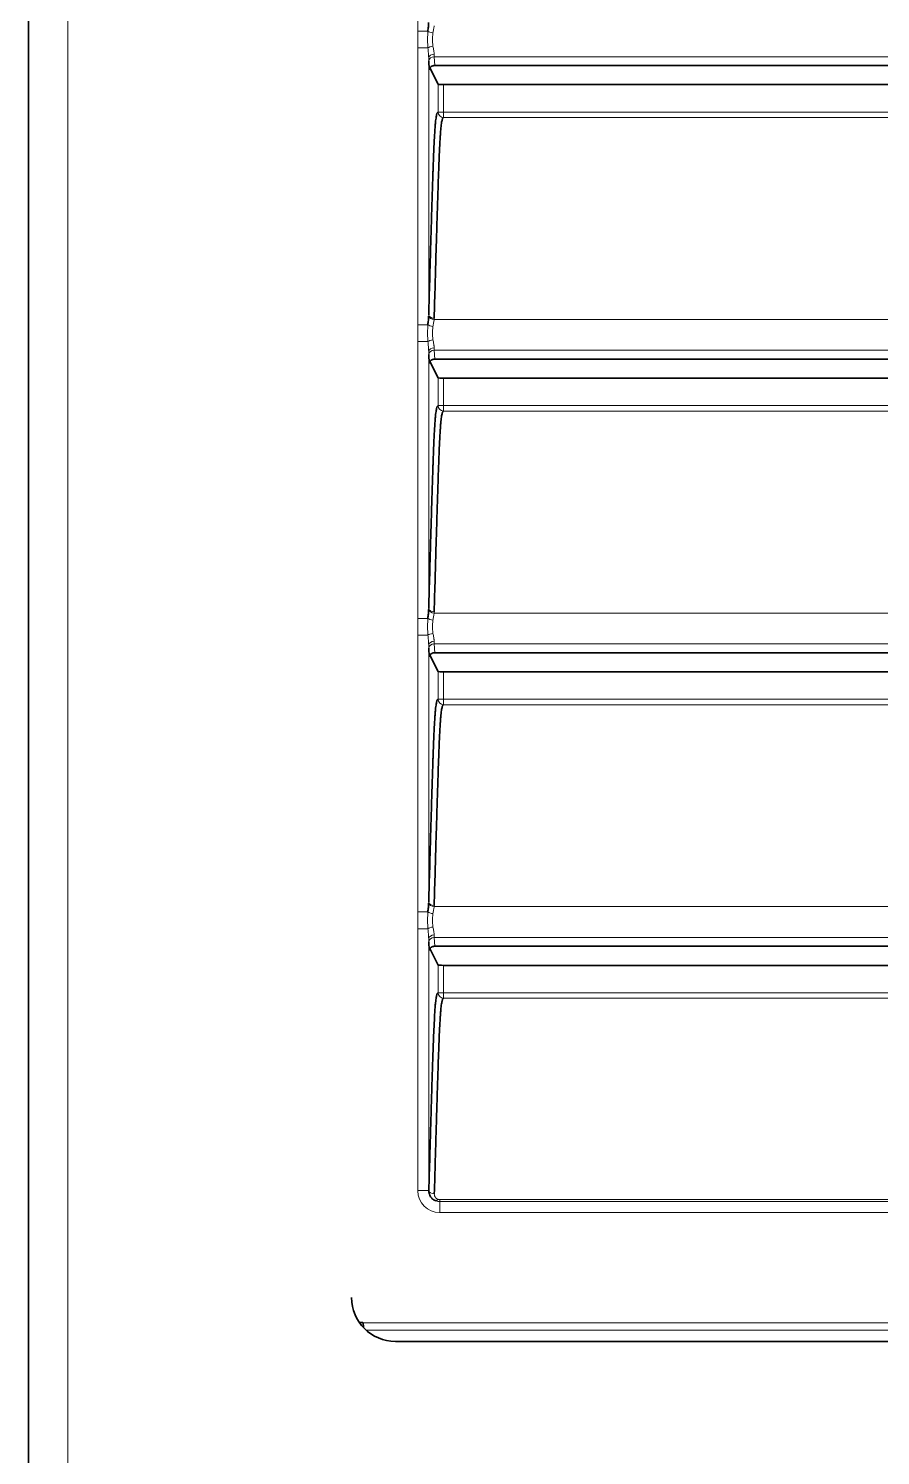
# Model space of a CAD drawing. Header units: inches. Extents: x -1096 to 3103, y -191 to 3207.
# Drawn here: x 2294 to 2332.8, y 1583.1 to 1648.2 of the extents above; entities that cross this region are included whole.
import ezdxf

# ---------------------------------------------------------------- set-up
doc = ezdxf.new("R2010")
doc.units = ezdxf.units.IN

msp = doc.modelspace()

# ---------------------------------------------------------------- linework, layer by layer
at = {"lineweight": 35}
for p, q in [((2293.964, 1218.345), (2293.964, 1879.841)), ((2312.246, 1646.319), (2312.228, 1646.72)), ((2369.916, 1646.51), (2312.496, 1646.51)), ((2312.652, 1645.657), (2312.276, 1646.403)), ((2369.511, 1645.641), (2312.901, 1645.641)), ((2312.246, 1632.919), (2312.228, 1633.32)), ((2312.652, 1632.257), (2312.276, 1633.003)), ((2369.916, 1633.11), (2312.496, 1633.11)), ((2369.511, 1632.241), (2312.901, 1632.241)), ((2312.246, 1619.519), (2312.228, 1619.92)), ((2312.652, 1618.857), (2312.276, 1619.603)), ((2369.916, 1619.71), (2312.496, 1619.71)), ((2369.511, 1618.841), (2312.901, 1618.841)), ((2312.246, 1606.119), (2312.228, 1606.52)), ((2312.652, 1605.457), (2312.276, 1606.203)), ((2369.916, 1606.31), (2312.496, 1606.31)), ((2369.511, 1605.441), (2312.901, 1605.441)), ((2309.215, 1589.132), (2309.23, 1589.117)), ((2310.706, 1588.275), (2432.706, 1588.275))]:
    msp.add_line(p, q, dxfattribs=at)
at = {"lineweight": 13}
for p, q in [((2295.764, 1879.841), (2295.764, 1216.341)), ((2311.723, 1648.079), (2311.723, 1660.713)), ((2311.723, 1648.079), (2312.186, 1648.079)), ((2311.723, 1647.313), (2312.186, 1647.313)), ((2311.723, 1634.679), (2311.723, 1647.313)), ((2312.223, 1646.864), (2312.223, 1635.131)), ((2312.478, 1646.915), (2312.496, 1646.51)), ((2369.934, 1646.915), (2312.478, 1646.915)), ((2312.652, 1644.389), (2312.652, 1645.657)), ((2312.901, 1645.641), (2312.901, 1644.389)), ((2312.652, 1644.389), (2312.901, 1644.389)), ((2312.901, 1644.139), (2312.901, 1644.389)), ((2312.901, 1644.389), (2369.511, 1644.389)), ((2369.511, 1644.139), (2312.901, 1644.139)), ((2312.47, 1634.923), (2369.942, 1634.923)), ((2311.723, 1634.679), (2312.186, 1634.679)), ((2311.723, 1633.913), (2312.186, 1633.913)), ((2311.723, 1621.279), (2311.723, 1633.913)), ((2312.223, 1633.464), (2312.223, 1621.731)), ((2312.478, 1633.515), (2312.496, 1633.11)), ((2369.934, 1633.515), (2312.478, 1633.515)), ((2312.652, 1630.989), (2312.652, 1632.257)), ((2312.901, 1632.241), (2312.901, 1630.989)), ((2312.652, 1630.989), (2312.901, 1630.989)), ((2312.901, 1630.989), (2369.511, 1630.989)), ((2312.901, 1630.739), (2312.901, 1630.989)), ((2369.511, 1630.739), (2312.901, 1630.739)), ((2311.723, 1621.279), (2312.186, 1621.279)), ((2312.47, 1621.523), (2369.942, 1621.523)), ((2311.723, 1620.513), (2312.186, 1620.513)), ((2311.723, 1607.879), (2311.723, 1620.513)), ((2312.223, 1620.064), (2312.223, 1608.331)), ((2312.478, 1620.115), (2312.496, 1619.71)), ((2369.934, 1620.115), (2312.478, 1620.115)), ((2312.652, 1617.589), (2312.652, 1618.857)), ((2312.901, 1618.841), (2312.901, 1617.589)), ((2312.652, 1617.589), (2312.901, 1617.589)), ((2312.901, 1617.589), (2369.511, 1617.589)), ((2312.901, 1617.339), (2312.901, 1617.589)), ((2369.511, 1617.339), (2312.901, 1617.339)), ((2312.47, 1608.123), (2369.942, 1608.123)), ((2311.723, 1607.879), (2312.186, 1607.879)), ((2311.723, 1607.113), (2312.186, 1607.113)), ((2311.723, 1595.157), (2311.723, 1607.113)), ((2312.223, 1606.664), (2312.223, 1595.157)), ((2312.478, 1606.715), (2312.496, 1606.31)), ((2369.934, 1606.715), (2312.478, 1606.715)), ((2312.652, 1604.189), (2312.652, 1605.457)), ((2312.901, 1605.441), (2312.901, 1604.189)), ((2312.652, 1604.189), (2312.901, 1604.189)), ((2312.901, 1603.939), (2312.901, 1604.189)), ((2312.901, 1604.189), (2369.511, 1604.189)), ((2369.511, 1603.939), (2312.901, 1603.939)), ((2311.723, 1595.157), (2312.223, 1595.157)), ((2312.223, 1595.157), (2312.229, 1595.164)), ((2312.723, 1594.75), (2369.69, 1594.75)), ((2312.723, 1594.657), (2312.723, 1594.75)), ((2369.69, 1594.657), (2312.723, 1594.657)), ((2312.723, 1594.158), (2312.723, 1594.657)), ((2369.69, 1594.158), (2312.723, 1594.158)), ((2309.23, 1589.117), (2434.183, 1589.117)), ((2434.044, 1588.788), (2309.368, 1588.788))]:
    msp.add_line(p, q, dxfattribs=at)
at = {"lineweight": 35}
msp.add_arc((2310.706, 1590.275), 2, 180, 270, dxfattribs=at)
at = {"lineweight": 13}
for centre, major_axis, ratio, start_param, end_param in [((2312.418, 1648.079), (-0.248, 0.033), 0.303681, 0.408018, 1.610641), ((2312.418, 1647.313), (-0.248, -0.033), 0.303681, 4.672545, 5.875168), ((2312.473, 1646.864), (-0.25, -0.008), 0.665625, 4.69165, 6.236404), ((2312.256, 1647.696), (0, 1.25), 0.034921, 2.299368, 2.466852), ((2312.478, 1646.72), (-0.25, -0.011), 0.780579, 4.678329, 6.227322), ((2312.505, 1647.696), (0, 1), 0.043651, 2.299368, 2.466852), ((2312.901, 1644.389), (-0.066, 0.241), 0.999345, 1.301791, 2.872251), ((2312.47, 1635.079), (-0.249, 0.018), 0.625593, 0.115951, 1.616349), ((2312.473, 1635.131), (-0.25, 0.007), 0.626591, 0.044795, 1.588394), ((2312.418, 1634.679), (-0.248, 0.033), 0.303681, 0.408018, 1.610641), ((2312.418, 1633.913), (-0.248, -0.033), 0.303681, 4.672545, 5.875168), ((2312.473, 1633.464), (-0.25, -0.008), 0.665625, 4.69165, 6.236404), ((2312.256, 1634.296), (0, 1.25), 0.034921, 2.299368, 2.466852), ((2312.478, 1633.32), (-0.25, -0.011), 0.780579, 4.678329, 6.227322), ((2312.505, 1634.296), (0, 1), 0.043651, 2.299368, 2.466852), ((2312.901, 1630.989), (-0.066, 0.241), 0.999345, 1.301791, 2.872251), ((2312.418, 1621.279), (-0.248, 0.033), 0.303681, 0.408018, 1.610641), ((2312.47, 1621.679), (-0.249, 0.018), 0.625593, 0.115951, 1.616349), ((2312.473, 1621.731), (-0.25, 0.007), 0.626591, 0.044795, 1.588394), ((2312.418, 1620.513), (-0.248, -0.033), 0.303681, 4.672545, 5.875168), ((2312.473, 1620.064), (-0.25, -0.008), 0.665625, 4.69165, 6.236404), ((2312.256, 1620.896), (0, 1.25), 0.034921, 2.299368, 2.466852), ((2312.478, 1619.92), (-0.25, -0.011), 0.780579, 4.678329, 6.227322), ((2312.505, 1620.896), (0, 1), 0.043651, 2.299368, 2.466852), ((2312.901, 1617.589), (-0.066, 0.241), 0.999345, 1.301791, 2.872251), ((2312.47, 1608.279), (-0.249, 0.018), 0.625593, 0.115951, 1.616349), ((2312.473, 1608.331), (-0.25, 0.007), 0.626591, 0.044795, 1.588394), ((2312.418, 1607.879), (-0.248, 0.033), 0.303681, 0.408018, 1.610641), ((2312.418, 1607.113), (-0.248, -0.033), 0.303681, 4.672545, 5.875168), ((2312.473, 1606.664), (-0.25, -0.008), 0.665625, 4.69165, 6.236404), ((2312.505, 1607.496), (0, 1), 0.043651, 2.299368, 2.466852), ((2312.256, 1607.496), (0, 1.25), 0.034921, 2.299368, 2.466852), ((2312.478, 1606.52), (-0.25, -0.011), 0.780579, 4.678329, 6.227322), ((2312.901, 1604.189), (-0.066, 0.241), 0.999345, 1.301791, 2.872251), ((2312.724, 1595.158), (0.708, 0.708), 0.998783, 2.356803, 3.926382), ((2312.724, 1595.158), (0.355, 0.355), 0.996359, 2.356803, 3.580817), ((2312.479, 1595.164), (0.25, -0.007), 0.627253, 3.186419, 4.730036), ((2312.638, 1594.922), (0.088, 0.234), 0.271456, 3.187994, 4.085147)]:
    msp.add_ellipse(centre, major_axis=major_axis, ratio=ratio, start_param=start_param, end_param=end_param, dxfattribs=at)
at = {"lineweight": 35}
for centre, major_axis, ratio, start_param, end_param in [((2312.901, 1645.658), (-0.25, 0), 0.06935, 0.034907, 1.570796), ((2312.901, 1632.258), (-0.25, 0), 0.06935, 0.034907, 1.570796), ((2312.901, 1618.858), (-0.25, 0), 0.06935, 0.034907, 1.570796), ((2312.901, 1605.458), (-0.25, 0), 0.06935, 0.034907, 1.570796), ((2308.965, 1589.132), (-0.25, 0), 0.034921, 3.176499, 4.324433), ((2309.229, 1588.617), (0, 0.5), 0.034921, 5.34021, 6.248279)]:
    msp.add_ellipse(centre, major_axis=major_axis, ratio=ratio, start_param=start_param, end_param=end_param, dxfattribs=at)
for points, knots in [([(2312.186, 1648.079), (2312.189, 1648.113), (2312.192, 1648.148), (2312.199, 1648.217), (2312.203, 1648.251), (2312.209, 1648.317), (2312.212, 1648.35), (2312.217, 1648.416), (2312.22, 1648.448), (2312.221, 1648.479)], [0, 0, 0, 0, 0.25, 0.25, 0.5, 0.5, 0.75, 0.75, 1, 1, 1, 1]), ([(2312.496, 1646.51), (2312.48, 1646.51), (2312.464, 1646.509), (2312.44, 1646.505), (2312.432, 1646.503), (2312.417, 1646.5), (2312.409, 1646.498), (2312.386, 1646.491), (2312.372, 1646.485), (2312.345, 1646.471), (2312.332, 1646.463), (2312.309, 1646.445), (2312.299, 1646.436), (2312.285, 1646.42), (2312.281, 1646.415), (2312.273, 1646.404), (2312.27, 1646.398), (2312.26, 1646.381), (2312.255, 1646.369), (2312.248, 1646.344), (2312.246, 1646.332), (2312.246, 1646.319)], [0, 0, 0, 0, 0.125, 0.125, 0.1875, 0.1875, 0.25, 0.25, 0.375, 0.375, 0.5, 0.5, 0.625, 0.625, 0.6875, 0.6875, 0.75, 0.75, 0.875, 0.875, 1, 1, 1, 1]), ([(2312.223, 1635.131), (2312.238, 1635.653), (2312.252, 1636.175), (2312.275, 1636.953), (2312.282, 1637.213), (2312.297, 1637.73), (2312.304, 1637.988), (2312.319, 1638.502), (2312.327, 1638.758), (2312.342, 1639.268), (2312.35, 1639.522), (2312.365, 1640.026), (2312.373, 1640.276), (2312.389, 1640.772), (2312.397, 1641.018), (2312.409, 1641.38), (2312.413, 1641.5), (2312.419, 1641.678), (2312.421, 1641.737), (2312.425, 1641.855), (2312.428, 1641.913), (2312.434, 1642.086), (2312.443, 1642.313), (2312.451, 1642.531), (2312.465, 1642.849), (2312.474, 1643.049), (2312.489, 1643.323), (2312.494, 1643.41), (2312.5, 1643.512), (2312.502, 1643.532), (2312.504, 1643.571), (2312.508, 1643.629), (2312.512, 1643.683), (2312.52, 1643.786), (2312.526, 1643.848), (2312.537, 1643.96), (2312.542, 1644.01), (2312.559, 1644.142), (2312.57, 1644.206), (2312.584, 1644.267), (2312.587, 1644.278), (2312.593, 1644.298), (2312.596, 1644.307), (2312.605, 1644.332), (2312.611, 1644.345), (2312.622, 1644.366), (2312.628, 1644.373), (2312.64, 1644.384), (2312.646, 1644.388), (2312.652, 1644.389)], [0, 0, 0, 0, 0.125, 0.125, 0.1875, 0.1875, 0.25, 0.25, 0.3125, 0.3125, 0.375, 0.375, 0.4375, 0.4375, 0.5, 0.5, 0.53125, 0.53125, 0.546875, 0.546875, 0.5625, 0.5625, 0.59375, 0.625, 0.625, 0.6875, 0.6875, 0.71875, 0.71875, 0.726562, 0.726562, 0.734375, 0.75, 0.75, 0.78125, 0.78125, 0.8125, 0.8125, 0.875, 0.875, 0.890625, 0.890625, 0.90625, 0.90625, 0.9375, 0.9375, 0.96875, 0.96875, 1, 1, 1, 1]), ([(2312.901, 1644.139), (2312.896, 1644.138), (2312.89, 1644.135), (2312.878, 1644.124), (2312.872, 1644.116), (2312.861, 1644.096), (2312.855, 1644.083), (2312.846, 1644.059), (2312.843, 1644.05), (2312.837, 1644.03), (2312.834, 1644.019), (2312.82, 1643.959), (2312.808, 1643.895), (2312.791, 1643.764), (2312.785, 1643.714), (2312.774, 1643.603), (2312.769, 1643.54), (2312.761, 1643.437), (2312.758, 1643.401), (2312.754, 1643.344), (2312.753, 1643.325), (2312.75, 1643.286), (2312.749, 1643.265), (2312.742, 1643.163), (2312.737, 1643.077), (2312.727, 1642.895), (2312.722, 1642.799), (2312.713, 1642.601), (2312.703, 1642.396), (2312.695, 1642.18), (2312.686, 1641.959), (2312.682, 1641.847), (2312.673, 1641.618), (2312.669, 1641.502), (2312.661, 1641.267), (2312.657, 1641.149), (2312.645, 1640.79), (2312.637, 1640.547), (2312.621, 1640.057), (2312.613, 1639.809), (2312.598, 1639.31), (2312.591, 1639.06), (2312.576, 1638.556), (2312.568, 1638.303), (2312.546, 1637.541), (2312.531, 1637.03), (2312.502, 1636.005), (2312.487, 1635.49), (2312.473, 1634.974)], [0, 0, 0, 0, 0.03125, 0.03125, 0.0625, 0.0625, 0.09375, 0.09375, 0.109375, 0.109375, 0.125, 0.125, 0.1875, 0.1875, 0.21875, 0.21875, 0.25, 0.25, 0.265625, 0.265625, 0.273437, 0.273437, 0.28125, 0.28125, 0.3125, 0.3125, 0.34375, 0.34375, 0.375, 0.40625, 0.40625, 0.4375, 0.4375, 0.46875, 0.46875, 0.5, 0.5, 0.5625, 0.5625, 0.625, 0.625, 0.6875, 0.6875, 0.75, 0.75, 0.875, 0.875, 1, 1, 1, 1]), ([(2312.186, 1634.679), (2312.189, 1634.713), (2312.192, 1634.748), (2312.199, 1634.817), (2312.203, 1634.851), (2312.209, 1634.917), (2312.212, 1634.95), (2312.217, 1635.016), (2312.22, 1635.048), (2312.221, 1635.079)], [0, 0, 0, 0, 0.25, 0.25, 0.5, 0.5, 0.75, 0.75, 1, 1, 1, 1]), ([(2312.496, 1633.11), (2312.48, 1633.11), (2312.464, 1633.109), (2312.44, 1633.105), (2312.432, 1633.103), (2312.417, 1633.1), (2312.409, 1633.098), (2312.386, 1633.091), (2312.372, 1633.085), (2312.345, 1633.071), (2312.332, 1633.063), (2312.309, 1633.045), (2312.299, 1633.036), (2312.285, 1633.02), (2312.281, 1633.015), (2312.273, 1633.004), (2312.27, 1632.998), (2312.26, 1632.981), (2312.255, 1632.969), (2312.248, 1632.944), (2312.246, 1632.932), (2312.246, 1632.919)], [0, 0, 0, 0, 0.125, 0.125, 0.1875, 0.1875, 0.25, 0.25, 0.375, 0.375, 0.5, 0.5, 0.625, 0.625, 0.6875, 0.6875, 0.75, 0.75, 0.875, 0.875, 1, 1, 1, 1]), ([(2312.223, 1621.731), (2312.238, 1622.253), (2312.252, 1622.775), (2312.275, 1623.553), (2312.282, 1623.813), (2312.297, 1624.33), (2312.304, 1624.588), (2312.319, 1625.102), (2312.327, 1625.358), (2312.342, 1625.868), (2312.35, 1626.122), (2312.365, 1626.626), (2312.373, 1626.876), (2312.389, 1627.372), (2312.397, 1627.618), (2312.409, 1627.98), (2312.413, 1628.1), (2312.419, 1628.278), (2312.421, 1628.337), (2312.425, 1628.455), (2312.428, 1628.513), (2312.434, 1628.686), (2312.443, 1628.913), (2312.451, 1629.131), (2312.465, 1629.449), (2312.474, 1629.649), (2312.489, 1629.923), (2312.494, 1630.01), (2312.5, 1630.112), (2312.502, 1630.132), (2312.504, 1630.171), (2312.508, 1630.229), (2312.512, 1630.283), (2312.52, 1630.386), (2312.526, 1630.448), (2312.537, 1630.56), (2312.542, 1630.61), (2312.559, 1630.742), (2312.57, 1630.806), (2312.584, 1630.867), (2312.587, 1630.878), (2312.593, 1630.898), (2312.596, 1630.907), (2312.605, 1630.932), (2312.611, 1630.945), (2312.622, 1630.966), (2312.628, 1630.973), (2312.64, 1630.984), (2312.646, 1630.988), (2312.652, 1630.989)], [0, 0, 0, 0, 0.125, 0.125, 0.1875, 0.1875, 0.25, 0.25, 0.3125, 0.3125, 0.375, 0.375, 0.4375, 0.4375, 0.5, 0.5, 0.53125, 0.53125, 0.546875, 0.546875, 0.5625, 0.5625, 0.59375, 0.625, 0.625, 0.6875, 0.6875, 0.71875, 0.71875, 0.726562, 0.726562, 0.734375, 0.75, 0.75, 0.78125, 0.78125, 0.8125, 0.8125, 0.875, 0.875, 0.890625, 0.890625, 0.90625, 0.90625, 0.9375, 0.9375, 0.96875, 0.96875, 1, 1, 1, 1]), ([(2312.901, 1630.739), (2312.896, 1630.738), (2312.89, 1630.735), (2312.878, 1630.724), (2312.872, 1630.716), (2312.861, 1630.696), (2312.855, 1630.683), (2312.846, 1630.659), (2312.843, 1630.65), (2312.837, 1630.63), (2312.834, 1630.619), (2312.82, 1630.559), (2312.808, 1630.495), (2312.791, 1630.364), (2312.785, 1630.314), (2312.774, 1630.203), (2312.769, 1630.14), (2312.761, 1630.037), (2312.758, 1630.001), (2312.754, 1629.944), (2312.753, 1629.925), (2312.75, 1629.886), (2312.749, 1629.865), (2312.742, 1629.763), (2312.737, 1629.677), (2312.727, 1629.495), (2312.722, 1629.399), (2312.713, 1629.201), (2312.703, 1628.996), (2312.695, 1628.78), (2312.686, 1628.559), (2312.682, 1628.447), (2312.673, 1628.218), (2312.669, 1628.102), (2312.661, 1627.867), (2312.657, 1627.749), (2312.645, 1627.39), (2312.637, 1627.147), (2312.621, 1626.657), (2312.613, 1626.409), (2312.598, 1625.91), (2312.591, 1625.66), (2312.576, 1625.156), (2312.568, 1624.903), (2312.546, 1624.141), (2312.531, 1623.63), (2312.502, 1622.605), (2312.487, 1622.09), (2312.473, 1621.574)], [0, 0, 0, 0, 0.03125, 0.03125, 0.0625, 0.0625, 0.09375, 0.09375, 0.109375, 0.109375, 0.125, 0.125, 0.1875, 0.1875, 0.21875, 0.21875, 0.25, 0.25, 0.265625, 0.265625, 0.273438, 0.273438, 0.28125, 0.28125, 0.3125, 0.3125, 0.34375, 0.34375, 0.375, 0.40625, 0.40625, 0.4375, 0.4375, 0.46875, 0.46875, 0.5, 0.5, 0.5625, 0.5625, 0.625, 0.625, 0.6875, 0.6875, 0.75, 0.75, 0.875, 0.875, 1, 1, 1, 1]), ([(2312.186, 1621.279), (2312.189, 1621.313), (2312.192, 1621.348), (2312.199, 1621.417), (2312.203, 1621.451), (2312.209, 1621.517), (2312.212, 1621.55), (2312.217, 1621.616), (2312.22, 1621.648), (2312.221, 1621.679)], [0, 0, 0, 0, 0.25, 0.25, 0.5, 0.5, 0.75, 0.75, 1, 1, 1, 1]), ([(2312.496, 1619.71), (2312.48, 1619.71), (2312.464, 1619.709), (2312.44, 1619.705), (2312.432, 1619.703), (2312.417, 1619.7), (2312.409, 1619.698), (2312.386, 1619.691), (2312.372, 1619.685), (2312.345, 1619.671), (2312.332, 1619.663), (2312.309, 1619.645), (2312.299, 1619.636), (2312.285, 1619.62), (2312.281, 1619.615), (2312.273, 1619.604), (2312.27, 1619.598), (2312.26, 1619.581), (2312.255, 1619.569), (2312.248, 1619.544), (2312.246, 1619.532), (2312.246, 1619.519)], [0, 0, 0, 0, 0.125, 0.125, 0.1875, 0.1875, 0.25, 0.25, 0.375, 0.375, 0.5, 0.5, 0.625, 0.625, 0.6875, 0.6875, 0.75, 0.75, 0.875, 0.875, 1, 1, 1, 1]), ([(2312.223, 1608.331), (2312.238, 1608.853), (2312.252, 1609.375), (2312.275, 1610.153), (2312.282, 1610.413), (2312.297, 1610.93), (2312.304, 1611.188), (2312.319, 1611.702), (2312.327, 1611.958), (2312.342, 1612.468), (2312.35, 1612.722), (2312.365, 1613.226), (2312.373, 1613.476), (2312.389, 1613.972), (2312.397, 1614.218), (2312.409, 1614.58), (2312.413, 1614.7), (2312.419, 1614.878), (2312.421, 1614.937), (2312.425, 1615.055), (2312.428, 1615.113), (2312.434, 1615.286), (2312.443, 1615.513), (2312.451, 1615.731), (2312.465, 1616.049), (2312.474, 1616.249), (2312.489, 1616.523), (2312.494, 1616.61), (2312.5, 1616.712), (2312.502, 1616.732), (2312.504, 1616.771), (2312.508, 1616.829), (2312.512, 1616.883), (2312.52, 1616.986), (2312.526, 1617.048), (2312.537, 1617.16), (2312.542, 1617.21), (2312.559, 1617.342), (2312.57, 1617.406), (2312.584, 1617.467), (2312.587, 1617.478), (2312.593, 1617.498), (2312.596, 1617.507), (2312.605, 1617.532), (2312.611, 1617.545), (2312.622, 1617.566), (2312.628, 1617.573), (2312.64, 1617.584), (2312.646, 1617.588), (2312.652, 1617.589)], [0, 0, 0, 0, 0.125, 0.125, 0.1875, 0.1875, 0.25, 0.25, 0.3125, 0.3125, 0.375, 0.375, 0.4375, 0.4375, 0.5, 0.5, 0.53125, 0.53125, 0.546875, 0.546875, 0.5625, 0.5625, 0.59375, 0.625, 0.625, 0.6875, 0.6875, 0.71875, 0.71875, 0.726562, 0.726562, 0.734375, 0.75, 0.75, 0.78125, 0.78125, 0.8125, 0.8125, 0.875, 0.875, 0.890625, 0.890625, 0.90625, 0.90625, 0.9375, 0.9375, 0.96875, 0.96875, 1, 1, 1, 1]), ([(2312.901, 1617.339), (2312.896, 1617.338), (2312.89, 1617.335), (2312.878, 1617.324), (2312.872, 1617.316), (2312.861, 1617.296), (2312.855, 1617.283), (2312.846, 1617.259), (2312.843, 1617.25), (2312.837, 1617.23), (2312.834, 1617.219), (2312.82, 1617.159), (2312.808, 1617.095), (2312.791, 1616.964), (2312.785, 1616.914), (2312.774, 1616.803), (2312.769, 1616.74), (2312.761, 1616.637), (2312.758, 1616.601), (2312.754, 1616.544), (2312.753, 1616.525), (2312.75, 1616.486), (2312.749, 1616.465), (2312.742, 1616.363), (2312.737, 1616.277), (2312.727, 1616.095), (2312.722, 1615.999), (2312.713, 1615.801), (2312.703, 1615.596), (2312.695, 1615.38), (2312.686, 1615.159), (2312.682, 1615.047), (2312.673, 1614.818), (2312.669, 1614.702), (2312.661, 1614.467), (2312.657, 1614.349), (2312.645, 1613.99), (2312.637, 1613.747), (2312.621, 1613.257), (2312.613, 1613.009), (2312.598, 1612.51), (2312.591, 1612.26), (2312.576, 1611.756), (2312.568, 1611.503), (2312.546, 1610.741), (2312.531, 1610.23), (2312.502, 1609.205), (2312.487, 1608.69), (2312.473, 1608.174)], [0, 0, 0, 0, 0.03125, 0.03125, 0.0625, 0.0625, 0.09375, 0.09375, 0.109375, 0.109375, 0.125, 0.125, 0.1875, 0.1875, 0.21875, 0.21875, 0.25, 0.25, 0.265625, 0.265625, 0.273438, 0.273438, 0.28125, 0.28125, 0.3125, 0.3125, 0.34375, 0.34375, 0.375, 0.40625, 0.40625, 0.4375, 0.4375, 0.46875, 0.46875, 0.5, 0.5, 0.5625, 0.5625, 0.625, 0.625, 0.6875, 0.6875, 0.75, 0.75, 0.875, 0.875, 1, 1, 1, 1]), ([(2312.186, 1607.879), (2312.189, 1607.913), (2312.192, 1607.948), (2312.199, 1608.017), (2312.203, 1608.051), (2312.209, 1608.117), (2312.212, 1608.15), (2312.217, 1608.216), (2312.22, 1608.248), (2312.221, 1608.279)], [0, 0, 0, 0, 0.25, 0.25, 0.5, 0.5, 0.75, 0.75, 1, 1, 1, 1]), ([(2312.496, 1606.31), (2312.48, 1606.31), (2312.464, 1606.309), (2312.44, 1606.305), (2312.432, 1606.303), (2312.417, 1606.3), (2312.409, 1606.298), (2312.386, 1606.291), (2312.372, 1606.285), (2312.345, 1606.271), (2312.332, 1606.263), (2312.309, 1606.245), (2312.299, 1606.236), (2312.285, 1606.22), (2312.281, 1606.215), (2312.273, 1606.204), (2312.27, 1606.198), (2312.26, 1606.181), (2312.255, 1606.169), (2312.248, 1606.144), (2312.246, 1606.132), (2312.246, 1606.119)], [0, 0, 0, 0, 0.125, 0.125, 0.1875, 0.1875, 0.25, 0.25, 0.375, 0.375, 0.5, 0.5, 0.625, 0.625, 0.6875, 0.6875, 0.75, 0.75, 0.875, 0.875, 1, 1, 1, 1]), ([(2312.229, 1595.164), (2312.244, 1595.676), (2312.258, 1596.187), (2312.28, 1596.95), (2312.287, 1597.204), (2312.302, 1597.711), (2312.309, 1597.964), (2312.324, 1598.467), (2312.332, 1598.718), (2312.347, 1599.217), (2312.354, 1599.466), (2312.369, 1599.959), (2312.377, 1600.204), (2312.392, 1600.689), (2312.4, 1600.929), (2312.412, 1601.283), (2312.416, 1601.4), (2312.425, 1601.631), (2312.429, 1601.746), (2312.437, 1601.971), (2312.446, 1602.192), (2312.454, 1602.403), (2312.468, 1602.711), (2312.477, 1602.904), (2312.492, 1603.168), (2312.497, 1603.252), (2312.503, 1603.349), (2312.504, 1603.369), (2312.507, 1603.406), (2312.511, 1603.462), (2312.515, 1603.513), (2312.522, 1603.612), (2312.528, 1603.672), (2312.538, 1603.779), (2312.544, 1603.826), (2312.56, 1603.952), (2312.572, 1604.014), (2312.586, 1604.072), (2312.589, 1604.082), (2312.594, 1604.101), (2312.597, 1604.11), (2312.606, 1604.134), (2312.611, 1604.147), (2312.623, 1604.167), (2312.629, 1604.174), (2312.64, 1604.185), (2312.646, 1604.188), (2312.652, 1604.189)], [0, 0, 0, 0, 0.125, 0.125, 0.1875, 0.1875, 0.25, 0.25, 0.3125, 0.3125, 0.375, 0.375, 0.4375, 0.4375, 0.5, 0.5, 0.53125, 0.53125, 0.5625, 0.5625, 0.59375, 0.625, 0.625, 0.6875, 0.6875, 0.71875, 0.71875, 0.726563, 0.726563, 0.734375, 0.75, 0.75, 0.78125, 0.78125, 0.8125, 0.8125, 0.875, 0.875, 0.890625, 0.890625, 0.90625, 0.90625, 0.9375, 0.9375, 0.96875, 0.96875, 1, 1, 1, 1]), ([(2312.901, 1603.939), (2312.896, 1603.938), (2312.89, 1603.935), (2312.879, 1603.924), (2312.873, 1603.917), (2312.861, 1603.897), (2312.856, 1603.885), (2312.847, 1603.862), (2312.844, 1603.853), (2312.838, 1603.834), (2312.824, 1603.782), (2312.81, 1603.705), (2312.793, 1603.58), (2312.788, 1603.533), (2312.777, 1603.426), (2312.771, 1603.367), (2312.763, 1603.268), (2312.76, 1603.234), (2312.756, 1603.179), (2312.755, 1603.161), (2312.752, 1603.123), (2312.751, 1603.104), (2312.745, 1603.006), (2312.74, 1602.923), (2312.725, 1602.66), (2312.716, 1602.467), (2312.702, 1602.161), (2312.693, 1601.951), (2312.685, 1601.732), (2312.677, 1601.51), (2312.672, 1601.397), (2312.664, 1601.168), (2312.66, 1601.052), (2312.648, 1600.702), (2312.64, 1600.465), (2312.625, 1599.985), (2312.618, 1599.743), (2312.602, 1599.255), (2312.595, 1599.01), (2312.58, 1598.516), (2312.573, 1598.268), (2312.558, 1597.771), (2312.551, 1597.522), (2312.537, 1597.021), (2312.529, 1596.771), (2312.508, 1596.017), (2312.494, 1595.512), (2312.479, 1595.007)], [0, 0, 0, 0, 0.03125, 0.03125, 0.0625, 0.0625, 0.09375, 0.09375, 0.109375, 0.109375, 0.125, 0.1875, 0.1875, 0.21875, 0.21875, 0.25, 0.25, 0.265625, 0.265625, 0.273437, 0.273437, 0.28125, 0.28125, 0.3125, 0.3125, 0.375, 0.375, 0.40625, 0.4375, 0.4375, 0.46875, 0.46875, 0.5, 0.5, 0.5625, 0.5625, 0.625, 0.625, 0.6875, 0.6875, 0.75, 0.75, 0.8125, 0.8125, 0.875, 0.875, 1, 1, 1, 1]), ([(2312.553, 1594.687), (2312.528, 1594.696), (2312.504, 1594.707), (2312.457, 1594.734), (2312.436, 1594.748), (2312.395, 1594.781), (2312.376, 1594.799), (2312.342, 1594.837), (2312.326, 1594.857), (2312.298, 1594.9), (2312.286, 1594.922), (2312.27, 1594.956), (2312.265, 1594.968), (2312.257, 1594.992), (2312.253, 1595.004), (2312.242, 1595.04), (2312.232, 1595.089), (2312.229, 1595.138), (2312.229, 1595.164)], [0, 0, 0, 0, 0.125, 0.125, 0.25, 0.25, 0.375, 0.375, 0.5, 0.5, 0.625, 0.625, 0.6875, 0.6875, 0.75, 0.75, 0.875, 1, 1, 1, 1])]:
    msp.add_open_spline(points, degree=3, knots=knots, dxfattribs=at)
at = {"lineweight": 13}
for points, knots in [([(2311.723, 1647.313), (2311.723, 1647.377), (2311.725, 1647.441), (2311.728, 1647.569), (2311.729, 1647.632), (2311.729, 1647.76), (2311.728, 1647.824), (2311.725, 1647.951), (2311.723, 1648.015), (2311.723, 1648.079)], [0, 0, 0, 0, 0.25, 0.25, 0.5, 0.5, 0.75, 0.75, 1, 1, 1, 1]), ([(2312.186, 1647.313), (2312.184, 1647.345), (2312.182, 1647.377), (2312.178, 1647.44), (2312.177, 1647.472), (2312.174, 1647.567), (2312.174, 1647.631), (2312.174, 1647.727), (2312.174, 1647.759), (2312.175, 1647.824), (2312.175, 1647.856), (2312.177, 1647.92), (2312.178, 1647.952), (2312.182, 1648.015), (2312.184, 1648.047), (2312.186, 1648.079)], [0, 0, 0, 0, 0.125, 0.125, 0.25, 0.25, 0.5, 0.5, 0.625, 0.625, 0.75, 0.75, 0.875, 0.875, 1, 1, 1, 1]), ([(2312.418, 1648.002), (2312.414, 1647.977), (2312.41, 1647.952), (2312.405, 1647.902), (2312.403, 1647.877), (2312.399, 1647.826), (2312.398, 1647.8), (2312.396, 1647.748), (2312.396, 1647.722), (2312.396, 1647.643), (2312.397, 1647.592), (2312.403, 1647.515), (2312.405, 1647.49), (2312.41, 1647.44), (2312.414, 1647.415), (2312.418, 1647.39)], [0, 0, 0, 0, 0.125, 0.125, 0.25, 0.25, 0.375, 0.375, 0.5, 0.5, 0.75, 0.75, 0.875, 0.875, 1, 1, 1, 1]), ([(2312.47, 1648.323), (2312.466, 1648.274), (2312.457, 1648.223), (2312.443, 1648.143), (2312.438, 1648.116), (2312.428, 1648.06), (2312.422, 1648.031), (2312.418, 1648.002)], [0, 0, 0, 0, 0.5, 0.5, 0.75, 0.75, 1, 1, 1, 1]), ([(2312.223, 1646.864), (2312.222, 1646.899), (2312.22, 1646.934), (2312.215, 1647.008), (2312.212, 1647.045), (2312.201, 1647.157), (2312.193, 1647.235), (2312.186, 1647.313)], [0, 0, 0, 0, 0.25, 0.25, 0.5, 0.5, 1, 1, 1, 1]), ([(2312.418, 1647.39), (2312.429, 1647.324), (2312.441, 1647.261), (2312.454, 1647.185), (2312.457, 1647.171), (2312.461, 1647.141), (2312.463, 1647.127), (2312.469, 1647.084), (2312.472, 1647.057), (2312.473, 1647.03)], [0, 0, 0, 0, 0.5, 0.5, 0.625, 0.625, 0.75, 0.75, 1, 1, 1, 1]), ([(2312.47, 1634.923), (2312.466, 1634.874), (2312.457, 1634.823), (2312.443, 1634.743), (2312.438, 1634.716), (2312.428, 1634.66), (2312.422, 1634.631), (2312.418, 1634.602)], [0, 0, 0, 0, 0.5, 0.5, 0.75, 0.75, 1, 1, 1, 1]), ([(2311.723, 1633.913), (2311.723, 1633.977), (2311.725, 1634.041), (2311.728, 1634.169), (2311.729, 1634.232), (2311.729, 1634.36), (2311.728, 1634.424), (2311.725, 1634.551), (2311.723, 1634.615), (2311.723, 1634.679)], [0, 0, 0, 0, 0.25, 0.25, 0.5, 0.5, 0.75, 0.75, 1, 1, 1, 1]), ([(2312.186, 1633.913), (2312.184, 1633.945), (2312.182, 1633.977), (2312.178, 1634.04), (2312.177, 1634.072), (2312.174, 1634.167), (2312.174, 1634.231), (2312.174, 1634.327), (2312.174, 1634.359), (2312.175, 1634.424), (2312.175, 1634.456), (2312.177, 1634.52), (2312.178, 1634.552), (2312.182, 1634.615), (2312.184, 1634.647), (2312.186, 1634.679)], [0, 0, 0, 0, 0.125, 0.125, 0.25, 0.25, 0.5, 0.5, 0.625, 0.625, 0.75, 0.75, 0.875, 0.875, 1, 1, 1, 1]), ([(2312.418, 1634.602), (2312.414, 1634.577), (2312.41, 1634.552), (2312.405, 1634.502), (2312.403, 1634.477), (2312.399, 1634.426), (2312.398, 1634.4), (2312.396, 1634.348), (2312.396, 1634.322), (2312.396, 1634.243), (2312.397, 1634.192), (2312.403, 1634.115), (2312.405, 1634.09), (2312.41, 1634.04), (2312.414, 1634.015), (2312.418, 1633.99)], [0, 0, 0, 0, 0.125, 0.125, 0.25, 0.25, 0.375, 0.375, 0.5, 0.5, 0.75, 0.75, 0.875, 0.875, 1, 1, 1, 1]), ([(2312.223, 1633.464), (2312.222, 1633.499), (2312.22, 1633.534), (2312.215, 1633.608), (2312.212, 1633.645), (2312.201, 1633.757), (2312.193, 1633.835), (2312.186, 1633.913)], [0, 0, 0, 0, 0.25, 0.25, 0.5, 0.5, 1, 1, 1, 1]), ([(2312.418, 1633.99), (2312.429, 1633.924), (2312.441, 1633.861), (2312.454, 1633.785), (2312.457, 1633.771), (2312.461, 1633.741), (2312.463, 1633.727), (2312.469, 1633.684), (2312.472, 1633.657), (2312.473, 1633.63)], [0, 0, 0, 0, 0.5, 0.5, 0.625, 0.625, 0.75, 0.75, 1, 1, 1, 1]), ([(2311.723, 1620.513), (2311.723, 1620.577), (2311.725, 1620.641), (2311.728, 1620.769), (2311.729, 1620.832), (2311.729, 1620.96), (2311.728, 1621.024), (2311.725, 1621.151), (2311.723, 1621.215), (2311.723, 1621.279)], [0, 0, 0, 0, 0.25, 0.25, 0.5, 0.5, 0.75, 0.75, 1, 1, 1, 1]), ([(2312.186, 1620.513), (2312.184, 1620.545), (2312.182, 1620.577), (2312.178, 1620.64), (2312.177, 1620.672), (2312.174, 1620.767), (2312.174, 1620.831), (2312.174, 1620.927), (2312.174, 1620.959), (2312.175, 1621.024), (2312.175, 1621.056), (2312.177, 1621.12), (2312.178, 1621.152), (2312.182, 1621.215), (2312.184, 1621.247), (2312.186, 1621.279)], [0, 0, 0, 0, 0.125, 0.125, 0.25, 0.25, 0.5, 0.5, 0.625, 0.625, 0.75, 0.75, 0.875, 0.875, 1, 1, 1, 1]), ([(2312.418, 1621.202), (2312.414, 1621.177), (2312.41, 1621.152), (2312.405, 1621.102), (2312.403, 1621.077), (2312.399, 1621.026), (2312.398, 1621), (2312.396, 1620.948), (2312.396, 1620.922), (2312.396, 1620.843), (2312.397, 1620.792), (2312.403, 1620.715), (2312.405, 1620.69), (2312.41, 1620.64), (2312.414, 1620.615), (2312.418, 1620.59)], [0, 0, 0, 0, 0.125, 0.125, 0.25, 0.25, 0.375, 0.375, 0.5, 0.5, 0.75, 0.75, 0.875, 0.875, 1, 1, 1, 1]), ([(2312.47, 1621.523), (2312.466, 1621.474), (2312.457, 1621.423), (2312.443, 1621.343), (2312.438, 1621.316), (2312.428, 1621.26), (2312.422, 1621.231), (2312.418, 1621.202)], [0, 0, 0, 0, 0.5, 0.5, 0.75, 0.75, 1, 1, 1, 1]), ([(2312.223, 1620.064), (2312.222, 1620.099), (2312.22, 1620.134), (2312.215, 1620.208), (2312.212, 1620.245), (2312.201, 1620.357), (2312.193, 1620.435), (2312.186, 1620.513)], [0, 0, 0, 0, 0.25, 0.25, 0.5, 0.5, 1, 1, 1, 1]), ([(2312.418, 1620.59), (2312.429, 1620.524), (2312.441, 1620.461), (2312.454, 1620.385), (2312.457, 1620.371), (2312.461, 1620.341), (2312.463, 1620.327), (2312.469, 1620.284), (2312.472, 1620.257), (2312.473, 1620.23)], [0, 0, 0, 0, 0.5, 0.5, 0.625, 0.625, 0.75, 0.75, 1, 1, 1, 1]), ([(2312.47, 1608.123), (2312.466, 1608.074), (2312.457, 1608.023), (2312.443, 1607.943), (2312.438, 1607.916), (2312.428, 1607.86), (2312.422, 1607.831), (2312.418, 1607.802)], [0, 0, 0, 0, 0.5, 0.5, 0.75, 0.75, 1, 1, 1, 1]), ([(2311.723, 1607.113), (2311.723, 1607.177), (2311.725, 1607.241), (2311.728, 1607.369), (2311.729, 1607.432), (2311.729, 1607.56), (2311.728, 1607.624), (2311.725, 1607.751), (2311.723, 1607.815), (2311.723, 1607.879)], [0, 0, 0, 0, 0.25, 0.25, 0.5, 0.5, 0.75, 0.75, 1, 1, 1, 1]), ([(2312.186, 1607.113), (2312.184, 1607.145), (2312.182, 1607.177), (2312.178, 1607.24), (2312.177, 1607.272), (2312.174, 1607.367), (2312.174, 1607.431), (2312.174, 1607.527), (2312.174, 1607.559), (2312.175, 1607.624), (2312.175, 1607.656), (2312.177, 1607.72), (2312.178, 1607.752), (2312.182, 1607.815), (2312.184, 1607.847), (2312.186, 1607.879)], [0, 0, 0, 0, 0.125, 0.125, 0.25, 0.25, 0.5, 0.5, 0.625, 0.625, 0.75, 0.75, 0.875, 0.875, 1, 1, 1, 1]), ([(2312.418, 1607.802), (2312.414, 1607.777), (2312.41, 1607.752), (2312.405, 1607.702), (2312.403, 1607.677), (2312.399, 1607.626), (2312.398, 1607.6), (2312.396, 1607.548), (2312.396, 1607.522), (2312.396, 1607.443), (2312.397, 1607.392), (2312.403, 1607.315), (2312.405, 1607.29), (2312.41, 1607.24), (2312.414, 1607.215), (2312.418, 1607.19)], [0, 0, 0, 0, 0.125, 0.125, 0.25, 0.25, 0.375, 0.375, 0.5, 0.5, 0.75, 0.75, 0.875, 0.875, 1, 1, 1, 1]), ([(2312.223, 1606.664), (2312.222, 1606.699), (2312.22, 1606.734), (2312.215, 1606.808), (2312.212, 1606.845), (2312.201, 1606.957), (2312.193, 1607.035), (2312.186, 1607.113)], [0, 0, 0, 0, 0.25, 0.25, 0.5, 0.5, 1, 1, 1, 1]), ([(2312.418, 1607.19), (2312.429, 1607.124), (2312.441, 1607.061), (2312.454, 1606.985), (2312.457, 1606.971), (2312.461, 1606.941), (2312.463, 1606.927), (2312.469, 1606.884), (2312.472, 1606.857), (2312.473, 1606.83)], [0, 0, 0, 0, 0.5, 0.5, 0.625, 0.625, 0.75, 0.75, 1, 1, 1, 1]), ([(2312.479, 1595.007), (2312.479, 1594.983), (2312.481, 1594.959), (2312.489, 1594.93), (2312.49, 1594.924), (2312.494, 1594.913), (2312.496, 1594.907), (2312.503, 1594.89), (2312.509, 1594.879), (2312.521, 1594.857), (2312.529, 1594.847), (2312.541, 1594.832), (2312.546, 1594.827), (2312.555, 1594.817), (2312.56, 1594.813), (2312.575, 1594.8), (2312.586, 1594.791), (2312.611, 1594.777), (2312.624, 1594.77), (2312.638, 1594.765)], [0, 0, 0, 0, 0.25, 0.25, 0.3125, 0.3125, 0.375, 0.375, 0.5, 0.5, 0.625, 0.625, 0.6875, 0.6875, 0.75, 0.75, 0.875, 0.875, 1, 1, 1, 1]), ([(2312.723, 1594.657), (2312.694, 1594.657), (2312.665, 1594.659), (2312.608, 1594.669), (2312.58, 1594.677), (2312.553, 1594.687)], [0, 0, 0, 0, 0.5, 0.5, 1, 1, 1, 1]), ([(2312.638, 1594.765), (2312.651, 1594.76), (2312.665, 1594.756), (2312.693, 1594.751), (2312.708, 1594.75), (2312.723, 1594.75)], [0, 0, 0, 0, 0.5, 0.5, 1, 1, 1, 1])]:
    msp.add_open_spline(points, degree=3, knots=knots, dxfattribs=at)
for points in [[(2312.221, 1635.079), (2312.222, 1635.096), (2312.223, 1635.114), (2312.223, 1635.131)], [(2312.473, 1634.974), (2312.472, 1634.957), (2312.471, 1634.94), (2312.47, 1634.923)], [(2312.221, 1621.679), (2312.222, 1621.696), (2312.223, 1621.714), (2312.223, 1621.731)], [(2312.473, 1621.574), (2312.472, 1621.557), (2312.471, 1621.54), (2312.47, 1621.523)], [(2312.221, 1608.279), (2312.222, 1608.296), (2312.223, 1608.314), (2312.223, 1608.331)], [(2312.473, 1608.174), (2312.472, 1608.157), (2312.471, 1608.14), (2312.47, 1608.123)]]:
    msp.add_open_spline(points, degree=3, dxfattribs=at)

doc.saveas('drawing.dxf')
